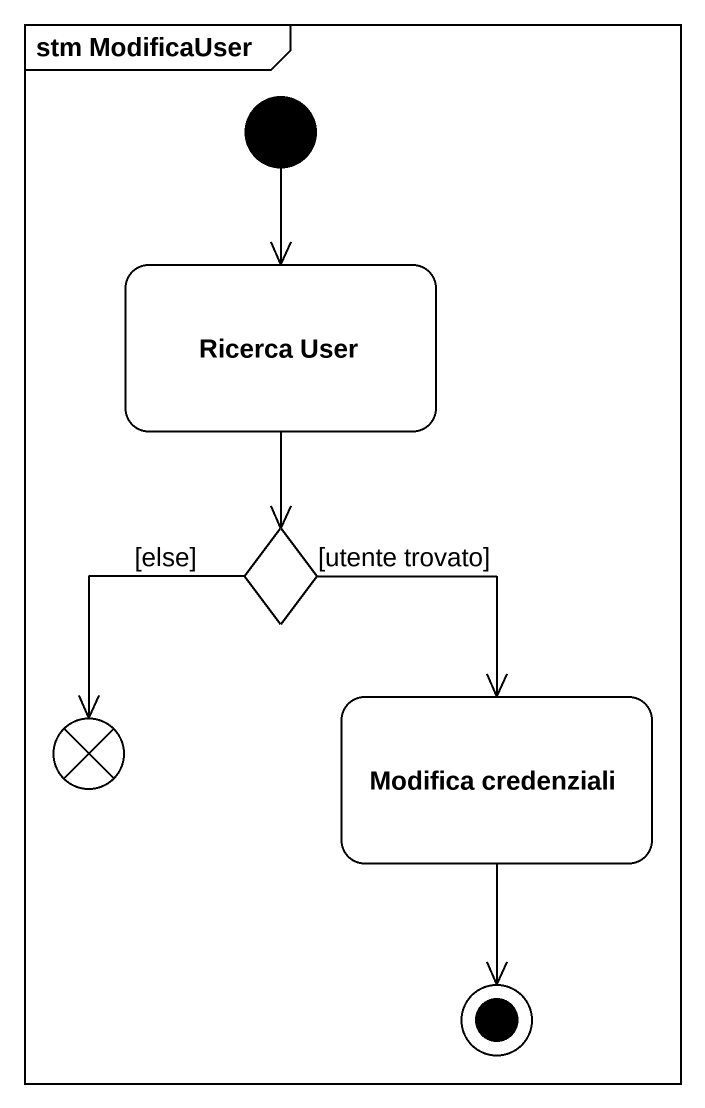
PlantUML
@startuml
mainframe stm ModificaUser
hide empty description
state "Ricerca User" as Ricerca_User
state choice1 <<choice>>
state "Modifica credenziali" as Modifica_credenziali
state exit1 <<choice>>
[*] --> Ricerca_User
Ricerca_User --> choice1
choice1 --> Modifica_credenziali : [utente trovato]
choice1 --> exit1 : [else]
Modifica_credenziali --> [*]
@enduml
